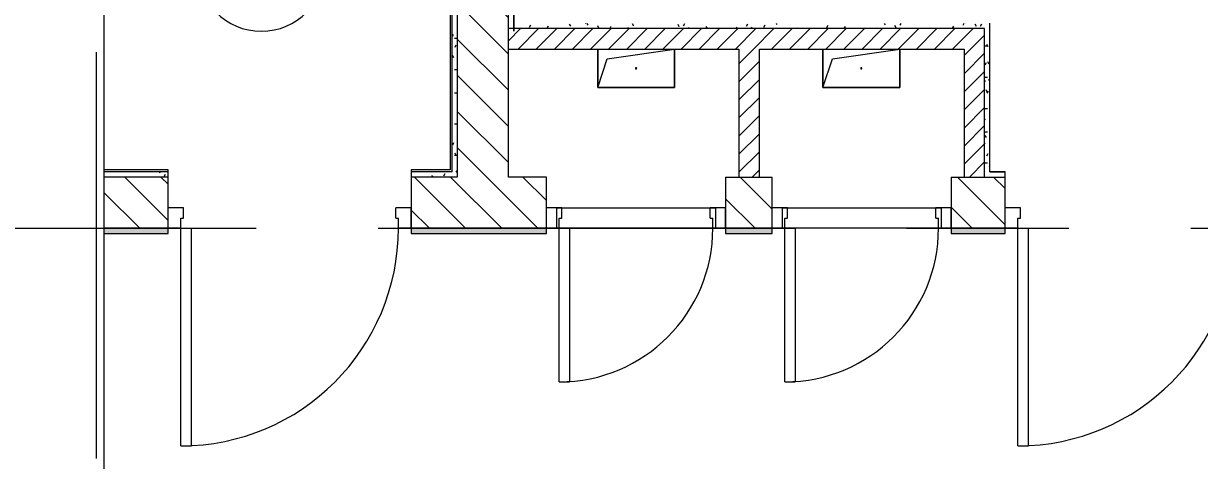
# Model space of a CAD drawing. Header units: millimetres. Extents: x 1322 to 199238, y -8553 to 29000.
# Drawn here: x 9044 to 13638, y 12493 to 14200 of the extents above; entities that cross this region are included whole.
import ezdxf

# ---------------------------------------------------------------- set-up
doc = ezdxf.new("R2010")
doc.units = ezdxf.units.MM
doc.linetypes.add('Осевая', pattern=[3175, 635, -476.25, 1587.5, -476.25])
for name, color, linetype, lineweight in [('A-ANNO-DIMS', 7, 'Continuous', 9), ('A-ANNO-DIMS-100', 7, 'Continuous', 9), ('A-AREA-IDEN', 7, 'Continuous', 9), ('A-DETL-GENF', 7, 'Continuous', 9), ('A-DOOR', 7, 'Continuous', 9), ('A-DOOR-1', 7, 'Continuous', 13), ('A-DOOR-FRAM', 7, 'Continuous', 13), ('A-DOOR-FRAM-1', 7, 'Continuous', 9), ('A-GENM', 7, 'Continuous', 9), ('A-WALL', 7, 'Continuous', 9), ('I-WALL', 7, 'Continuous', 9), ('Оси', 7, 'Continuous', 9), ('Оси-2', 7, 'Осевая', 9)]:
    doc.layers.add(name, color=color, linetype=linetype, lineweight=lineweight)
doc.layers.add('A-WALL-1', color=7, linetype='Continuous', lineweight=9, true_color=0x3c3c3c)
doc.layers.add('A-WALL-FNSH-1', color=7, linetype='Continuous', lineweight=9, true_color=0x3c3c3c)
doc.styles.add('ISOCPEUR', font='isocpeur.ttf', dxfattribs={"width": 0.9, "height": 250})
doc.dimstyles.new('ISO-2_5_0_9К_БОЛЬШОЙ_1', dxfattribs={"dimscale": 304.8, "dimtxt": 248.995294, "dimasz": 0.492126, "dimexe": 0.393701, "dimexo": 0.984252, "dimgap": 0, "dimtad": 1, "dimdec": 0, "dimrnd": 10, "dimzin": 0, "dimdsep": 46, "dimtxsty": 'ISOCPEUR', "dimblk1": 'OBLIQUE', "dimblk2": 'OBLIQUE', "dimsah": 1, "dimcen": 0.09, "dimdle": 0.393701, "dimazin": 0, "dimtfac": 1, "dimtdec": 4, "dimtix": 1, "dimtmove": 0, "dimatfit": 3, "dimfxl": 1, "dimtvp": 1, "dimtolj": 1, "dimtzin": 0, "dimarcsym": 2})
pattern_1 = [(135, (-75531.33, 0), (-70.71068, -70.71068), [])]
pattern_2 = [(45, (-75531.326, 0), (-35.35534, 35.35534), [])]
pattern_3 = [(0, (-75531.326, 0), (121.92, 30.48), [10.058, -81.382, 10.058, -81.382, -487.68]), (0, (-75531.326, 0), (121.92, 30.48), [-182.88, 10.058, -172.822, 10.058, -81.382, -213.36]), (0, (-75531.326, 0), (121.92, 30.48), [-457.2, 10.058, -50.902, 10.058, -142.342]), (120, (-75485.606, 15.24), (-87.356454, 90.345817), [10.058, -81.382, 10.058, -81.382, -487.68]), (120, (-75485.606, 15.24), (-87.356454, 90.345817), [-182.88, 10.058, -172.822, 10.058, -81.382, -213.36]), (120, (-75485.606, 15.24), (-87.356454, 90.345817), [-457.2, 10.058, -50.902, 10.058, -142.342]), (240, (-75470.366, 76.2), (-34.563546, -120.825817), [10.058, -81.382, 10.058, -81.382, -487.68]), (240, (-75470.366, 76.2), (-34.563546, -120.825817), [-182.88, 10.058, -172.822, 10.058, -81.382, -213.36]), (240, (-75470.366, 76.2), (-34.563546, -120.825817), [-457.2, 10.058, -50.902, 10.058, -142.342])]

# ---------------------------------------------------------------- blocks, each defined once
blk = doc.blocks.new('110_Дверь_СКБ_1Ст_Внутренняя1 - Д-8 950x2100h_охрана-31784688-План размещения напольных электротехнических лючков и розеток 1 этажа в осях 23_1-33')
at = {"layer": 'A-DOOR'}
blk.add_arc((437.5, 100), 850, 90, 180, dxfattribs=at)
at = {"layer": 'A-DOOR-1'}
for p, q in [((437.5, 950), (397.5, 950)), ((397.5, 100), (397.5, 950)), ((437.5, 950), (437.5, 100)), ((437.5, 100), (397.5, 100))]:
    blk.add_line(p, q, dxfattribs=at)
at = {"layer": 'A-DOOR-FRAM'}
for p, q in [((-462.5, 100), (-462.5, 20)), ((-462.5, 100), (-412.5, 100)), ((-412.5, 100), (-412.5, 60)), ((437.5, 100), (437.5, 60)), ((437.5, 100), (487.5, 100)), ((487.5, 100), (487.5, 20)), ((-402.5, 60), (-412.5, 60)), ((-402.5, 60), (-402.5, 20)), ((427.5, 60), (427.5, 20)), ((437.5, 60), (427.5, 60)), ((-462.5, 20), (-402.5, 20)), ((427.5, 20), (487.5, 20))]:
    blk.add_line(p, q, dxfattribs=at)
blk = doc.blocks.new('110_Дверь_СКБ_1Ст - д-18 700x2100h_Технический шкаф ЭОМ и СС-23257539-План размещения напольных электротехнических лючков и розеток 1 этажа в осях 23_1-33')
at = {"layer": 'A-DOOR'}
blk.add_arc((312.5, 100), 600, 90, 180, dxfattribs=at)
at = {"layer": 'A-DOOR-1'}
for p, q in [((312.5, 700), (272.5, 700)), ((272.5, 100), (272.5, 700)), ((312.5, 700), (312.5, 100)), ((312.5, 100), (272.5, 100))]:
    blk.add_line(p, q, dxfattribs=at)
at = {"layer": 'A-DOOR-FRAM'}
for p, q in [((-337.5, 100), (-337.5, 20)), ((-337.5, 100), (-287.5, 100)), ((-287.5, 100), (-287.5, 60)), ((312.5, 100), (312.5, 60)), ((312.5, 100), (362.5, 100)), ((362.5, 100), (362.5, 20)), ((-277.5, 60), (-287.5, 60)), ((-277.5, 60), (-277.5, 20)), ((302.5, 60), (302.5, 20)), ((312.5, 60), (302.5, 60)), ((-337.5, 20), (-277.5, 20)), ((302.5, 20), (362.5, 20))]:
    blk.add_line(p, q, dxfattribs=at)
at = {"layer": 'A-DOOR-FRAM-1'}
for p, q in [((-297.5, 20), (-297.5, 100)), ((-297.5, 100), (322.5, 100)), ((322.5, 100), (322.5, 20)), ((322.5, 20), (-297.5, 20))]:
    blk.add_line(p, q, dxfattribs=at)
blk = doc.blocks.new('GM_Отверстие прямоугольное _в плите_ - Отверстие-21620300-План размещения напольных электротехнических лючков и розеток 1 этажа в осях 23_1-33')
at = {"layer": 'A-GENM'}
for p, q in [((-150, -75), (-150, 75)), ((-150, 75), (-150, -75)), ((-112.5, 37.5), (150, 75)), ((150, 75), (150, -75)), ((150, -75), (150, 75)), ((-150, -75), (-112.5, 37.5)), ((150, -75), (-150, -75)), ((-150, -75), (150, -75))]:
    blk.add_line(p, q, dxfattribs=at)
for start, end in [(360, 180), (180, 360)]:
    blk.add_arc((0, 0), 2.5, start, end, dxfattribs=at)
blk = doc.blocks.new('DET_L_Линия разрыва - М100-30654842-План размещения напольных электротехнических лючков и розеток 1 этажа в осях 23_1-33')
at = {"layer": 'A-DETL-GENF'}
blk.add_line((24079.7, 0), (12339.9, 0), dxfattribs=at)
blk = doc.blocks.new('Марка_Помещения - Номер-25198446-План размещения напольных электротехнических лючков и розеток 1 этажа в осях 23_1-33')
at = {"layer": 'A-AREA-IDEN'}
for start, end in [(360, 180), (180, 360)]:
    blk.add_arc((0, 0), 2.5, start, end, dxfattribs=at)
blk = doc.blocks.new('DIMBLOCK27-План размещения напольных электротехнических лючков и розеток 1 этажа в осях 23_1-33')
at = {"layer": 'A-ANNO-DIMS-100'}
for p, q in [((12519.4, 14660), (12519.4, 14243.4)), ((12519.4, 14363.4), (12519.4, 14660)), ((10959.7, 14169.5), (10959.7, 14483.4)), ((10839.7, 14363.4), (12519.4, 14363.4)), ((10959.7, 14363.4), (10959.7, 14169.5))]:
    blk.add_line(p, q, dxfattribs=at)
at = {"layer": 'A-ANNO-DIMS-100', "lineweight": 20}
for p, q in [((10959.7, 14363.4), (11034.7, 14438.4)), ((12519.4, 14363.4), (12594.4, 14438.4)), ((10959.7, 14363.4), (10884.7, 14288.4)), ((12519.4, 14363.4), (12444.4, 14288.4))]:
    blk.add_line(p, q, dxfattribs=at)
at = {"layer": 'A-ANNO-DIMS-100', "color": 0, "insert": (11445, 14690), "char_height": 250, "width": 706.764, "attachment_point": 1, "line_spacing_factor": 1.149209, "style": 'ISOCPEUR'}
blk.add_mtext('1560', dxfattribs=at)
blk = doc.blocks.new('_Oblique')
at = {"color": 0, "linetype": 'ByBlock', "lineweight": -2}
blk.add_line((-0.5, -0.5), (0.5, 0.5), dxfattribs=at)

msp = doc.modelspace()

# ---------------------------------------------------------------- hatches: boundary and pattern name
at = {"layer": 'I-WALL'}
h = msp.add_hatch(dxfattribs=at)
h.set_pattern_fill('FP_31', color=256, style=0, pattern_type=2)
h.set_pattern_definition(pattern_3)
h.paths.add_polyline_path([(10718.7, 13620), (10738.7, 13620), (10738.7, 16100), (10718.7, 16100), (10718.7, 13628)])
h = msp.add_hatch(dxfattribs=at)
h.set_pattern_fill('FP_4', color=256, style=0, pattern_type=2)
h.set_pattern_definition(pattern_1)
h.paths.add_polyline_path([(10938.7, 13600), (10938.7, 16100), (10738.7, 16100), (10738.7, 13600)])
h = msp.add_hatch(dxfattribs=at)
h.set_pattern_fill('FP_31', color=256, style=0, pattern_type=2)
h.set_pattern_definition(pattern_3)
h.paths.add_polyline_path([(12798.7, 14180), (12798.7, 14200), (10938.7, 14200), (10938.7, 14180), (11674.5, 14180)])
h = msp.add_hatch(dxfattribs=at)
h.set_pattern_fill('FP_31', color=256, style=0, pattern_type=2)
h.set_pattern_definition(pattern_3)
h.paths.add_polyline_path([(12798.7, 13600), (12818.7, 13600), (12818.7, 14200), (12798.7, 14200), (12798.7, 14180)])
h = msp.add_hatch(dxfattribs=at)
h.set_pattern_fill('FP_3', color=256, style=0, pattern_type=2)
h.set_pattern_definition(pattern_2)
h.paths.add_polyline_path([(12718.7, 14100), (12798.7, 14100), (12798.7, 14180), (10938.7, 14180), (10938.7, 14100), (11918.7, 14100)])
h = msp.add_hatch(dxfattribs=at)
h.set_pattern_fill('FP_3', color=256, style=0, pattern_type=2)
h.set_pattern_definition(pattern_2)
h.paths.add_polyline_path([(11918.7, 13600), (11918.7, 14100), (11838.7, 14100), (11838.7, 13600)])
h = msp.add_hatch(dxfattribs=at)
h.set_pattern_fill('FP_3', color=256, style=0, pattern_type=2)
h.set_pattern_definition(pattern_2)
h.paths.add_polyline_path([(12798.7, 13600), (12798.7, 14100), (12718.7, 14100), (12718.7, 13600)])
h = msp.add_hatch(dxfattribs=at)
h.set_pattern_fill('FP_31', color=256, style=0, pattern_type=2)
h.set_pattern_definition(pattern_3)
h.paths.add_polyline_path([(9359.3, 13600), (9608.7, 13600), (9608.7, 13620), (9359.3, 13619.7)])
h.paths.add_polyline_path([(10738.7, 13600), (10738.7, 13620), (10558.7, 13620), (10558.7, 13600)])
h = msp.add_hatch(dxfattribs=at)
h.set_pattern_fill('FP_4', color=256, style=0, pattern_type=2)
h.set_pattern_definition(pattern_1)
h.paths.add_polyline_path([(12668.7, 13400), (12878.7, 13400), (12878.7, 13600), (12668.7, 13600)])
h.paths.add_polyline_path([(11968.7, 13400), (11968.7, 13600), (11787.1, 13600), (11787.1, 13400)])
h.paths.add_polyline_path([(11087.1, 13400), (11087.1, 13600), (10558.7, 13600), (10558.7, 13400)])
h.paths.add_polyline_path([(9608.7, 13400), (9608.7, 13600), (9359.3, 13600), (9359.3, 13400)])
h = msp.add_hatch(dxfattribs=at)
h.set_pattern_fill('FP_31', color=256, style=0, pattern_type=2)
h.set_pattern_definition(pattern_3)
h.paths.add_polyline_path([(22268.7, 13380), (22268.7, 13400), (21988.7, 13400), (21988.7, 13380)])
h.paths.add_polyline_path([(21288.7, 13380), (21288.7, 13400), (20918.7, 13400), (20918.7, 13380)])
h.paths.add_polyline_path([(19468.7, 13380), (19468.7, 13400), (18948.7, 13400), (18948.7, 13380)])
h.paths.add_polyline_path([(16718.7, 13380), (17498.7, 13380), (17498.7, 13400), (16718.7, 13400)])
h.paths.add_polyline_path([(15664.7, 13380), (15768.7, 13380), (15768.7, 13400), (13828.7, 13400), (13828.7, 13380), (14334.6, 13380)])
h.paths.add_polyline_path([(12878.7, 13380), (12878.7, 13400), (12668.7, 13400), (12668.7, 13380)])
h.paths.add_polyline_path([(11087.1, 13380), (11087.1, 13400), (10558.7, 13400), (10558.7, 13380)])
h.paths.add_polyline_path([(11787.1, 13380), (11968.7, 13380), (11968.7, 13400), (11787.1, 13400)])
h.paths.add_polyline_path([(9608.7, 13380), (9608.7, 13400), (9359.3, 13400), (9359.3, 13380)])

# ---------------------------------------------------------------- linework, layer by layer
at = {"layer": 'A-WALL'}
for p, q in [((10718.7, 13620), (10718.7, 16080)), ((12818.7, 13620), (12818.7, 14200)), ((10718.7, 13620), (10558.7, 13620)), ((11787.1, 13600), (11968.7, 13600)), ((12818.7, 13620), (12878.7, 13620)), ((9359.3, 13380), (9608.7, 13380)), ((10558.7, 13380), (11087.1, 13380)), ((11787.1, 13380), (11968.7, 13380)), ((12668.7, 13380), (12878.7, 13380))]:
    msp.add_line(p, q, dxfattribs=at)
at = {"layer": 'A-WALL-1'}
for p, q in [((10738.7, 17050), (10738.7, 13600)), ((10938.7, 13600), (10938.7, 14730)), ((12798.7, 14180), (10938.7, 14180)), ((12798.7, 13600), (12798.7, 14180)), ((10938.7, 14100), (11838.7, 14100)), ((11838.7, 14100), (11838.7, 13600)), ((11918.7, 14100), (12718.7, 14100)), ((11918.7, 13600), (11918.7, 14100)), ((12718.7, 14100), (12718.7, 13600)), ((9608.7, 13620), (9359.3, 13620)), ((9608.7, 13600), (9359.3, 13600)), ((9608.7, 13400), (9608.7, 13620)), ((10558.7, 13620), (10558.7, 13400)), ((10738.7, 13600), (10558.7, 13600)), ((11087.1, 13600), (10938.7, 13600)), ((11087.1, 13400), (11087.1, 13600)), ((11787.1, 13600), (11787.1, 13400)), ((11968.7, 13400), (11968.7, 13600)), ((12668.7, 13600), (12668.7, 13400)), ((12668.7, 13600), (12878.7, 13600)), ((12878.7, 13400), (12878.7, 13620)), ((9359.3, 13400), (9608.7, 13400)), ((9608.7, 13400), (9359.3, 13400)), ((9608.7, 13380), (9608.7, 13400)), ((10558.7, 13400), (11087.1, 13400)), ((11087.1, 13400), (10558.7, 13400)), ((10558.7, 13400), (10558.7, 13380)), ((11087.1, 13380), (11087.1, 13400)), ((11787.1, 13400), (11968.7, 13400)), ((11968.7, 13400), (11787.1, 13400)), ((11787.1, 13400), (11787.1, 13380)), ((11968.7, 13380), (11968.7, 13400)), ((12668.7, 13400), (12878.7, 13400)), ((12878.7, 13400), (12668.7, 13400)), ((12668.7, 13400), (12668.7, 13380)), ((12878.7, 13380), (12878.7, 13400))]:
    msp.add_line(p, q, dxfattribs=at)
at = {"layer": 'A-WALL-FNSH-1'}
for p, q in [((10710.7, 16072), (10710.7, 13628)), ((12819.7, 13621), (12819.7, 14201)), ((9608.7, 13628), (9359.3, 13628)), ((9608.7, 13620), (9608.7, 13628)), ((10710.7, 13628), (10558.7, 13628)), ((10558.7, 13628), (10558.7, 13620)), ((12878.7, 13621), (12819.7, 13621)), ((12878.7, 13620), (12878.7, 13621)), ((9359.3, 13379), (9608.7, 13379)), ((9608.7, 13379), (9608.7, 13380)), ((10558.7, 13380), (10558.7, 13379)), ((10558.7, 13379), (11087.1, 13379)), ((11087.1, 13379), (11087.1, 13380)), ((11787.1, 13380), (11787.1, 13379)), ((11787.1, 13379), (11968.7, 13379)), ((11968.7, 13379), (11968.7, 13380)), ((12668.7, 13380), (12668.7, 13379)), ((12668.7, 13379), (12878.7, 13379)), ((12878.7, 13379), (12878.7, 13380))]:
    msp.add_line(p, q, dxfattribs=at)
at = {"layer": 'Оси'}
msp.add_line((6818.1, 13400), (9318.1, 13400), dxfattribs=at)
at = {"layer": 'Оси-2'}
for p, q in [((9328.7, 1863.7), (9328.7, 19415.1)), ((9318.1, 13400), (44187.7, 13400))]:
    msp.add_line(p, q, dxfattribs=at)

# ---------------------------------------------------------------- block references
at = {"layer": 'A-AREA-IDEN', "xscale": 99.99999999999993, "yscale": 99.99999999999993, "zscale": 99.99999999999993}
msp.add_blockref('Марка_Помещения - Номер-25198446-План размещения напольных электротехнических лючков и розеток 1 этажа в осях 23_1-33', (9973.1, 14419.9), dxfattribs=at)
at = {"layer": 'A-DETL-GENF', "rotation": 270.0000000000003}
msp.add_blockref('DET_L_Линия разрыва - М100-30654842-План размещения напольных электротехнических лючков и розеток 1 этажа в осях 23_1-33', (9359.3, 27380.8), dxfattribs=at)
at = {"layer": 'A-DOOR', "rotation": 180}
for name, p in [('110_Дверь_СКБ_1Ст_Внутренняя1 - Д-8 950x2100h_охрана-31784688-План размещения напольных электротехнических лючков и розеток 1 этажа в осях 23_1-33', (10096.2, 13500)), ('110_Дверь_СКБ_1Ст - д-18 700x2100h_Технический шкаф ЭОМ и СС-23257539-План размещения напольных электротехнических лючков и розеток 1 этажа в осях 23_1-33', (11449.6, 13500)), ('110_Дверь_СКБ_1Ст - д-18 700x2100h_Технический шкаф ЭОМ и СС-23257539-План размещения напольных электротехнических лючков и розеток 1 этажа в осях 23_1-33', (12331.2, 13500)), ('110_Дверь_СКБ_1Ст_Внутренняя1 - Д-8 950x2100h_охрана-31784688-План размещения напольных электротехнических лючков и розеток 1 этажа в осях 23_1-33', (13366.2, 13500))]:
    msp.add_blockref(name, p, dxfattribs=at)
at = {"layer": 'A-GENM'}
for p in [(11437.1, 14025), (12317.1, 14025)]:
    msp.add_blockref('GM_Отверстие прямоугольное _в плите_ - Отверстие-21620300-План размещения напольных электротехнических лючков и розеток 1 этажа в осях 23_1-33', p, dxfattribs=at)

# ---------------------------------------------------------------- dimensions: what is measured, and where the dimension line sits
at = {"layer": 'A-ANNO-DIMS'}
dim = msp.add_linear_dim(base=(12519.4, 14363.4), p1=(10959.7, 14469.5), p2=(12519.4, 14360), dimstyle='ISO-2_5_0_9К_БОЛЬШОЙ_1', override={"dimpost": '<>', "dimfxl": 1563.54162}, dxfattribs=at)
dim.commit()
dim.dimension.update_dxf_attribs({"geometry": 'DIMBLOCK27-План размещения напольных электротехнических лючков и розеток 1 этажа в осях 23_1-33', "text_midpoint": (11739.5, 14488.4)})

doc.saveas('drawing.dxf')
